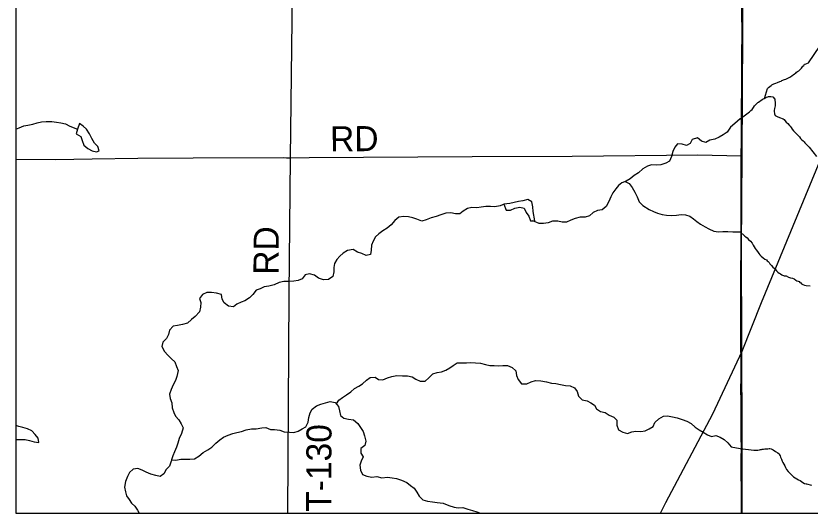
# Model space of a CAD drawing. Extents: x 0 to 34, y 0 to 23.3.
# Drawn here: x 2.1 to 3.899, y 14.1 to 15.228 of the extents above; entities that cross this region are included whole.
import ezdxf

# ---------------------------------------------------------------- set-up
doc = ezdxf.new("R2010")
doc.units = 0
for name, color, linetype in [('GM_X_Corporation', 7, 'Continuous'), ('GM_X_County_Road', 7, 'Continuous'), ('GM_X_Minor_Lake', 7, 'Continuous'), ('GM_X_Minor_River', 7, 'Continuous'), ('GM_X_Rail_Line', 7, 'Continuous'), ('GM_X_Township_Road', 7, 'Continuous'), ('GM_X_Township_Road_Text', 7, 'Continuous'), ('SH_Data', 7, 'Continuous')]:
    doc.layers.add(name, color=color, linetype=linetype)

msp = doc.modelspace()

# ---------------------------------------------------------------- linework, layer by layer
at = {"layer": 'GM_X_Corporation'}
for points in [[(2.1, 19.138), (2.1, 14.1), (3.7443, 14.1), (3.7445, 14.2646), (3.7433, 14.7005), (3.7442, 14.9122), (3.7459, 15.1869), (3.7452, 15.4024), (3.7485, 16.4994), (3.7478, 16.9197)], [(2.1, 19.138), (2.1, 14.1), (3.7443, 14.1), (3.7445, 14.2646), (3.7433, 14.7005), (3.7442, 14.9122), (3.7459, 15.1869), (3.7452, 15.4024), (3.7485, 16.4994), (3.7478, 16.9197)], [(3.7478, 16.9197), (3.7485, 16.4994), (3.7452, 15.4024), (3.7459, 15.1869), (3.7442, 14.9122), (3.7433, 14.7005), (3.7445, 14.2646), (3.7443, 14.1), (8.9, 14.1)], [(3.7478, 16.9197), (3.7485, 16.4994), (3.7452, 15.4024), (3.7459, 15.1869), (3.7442, 14.9122), (3.7433, 14.7005), (3.7445, 14.2646), (3.7443, 14.1), (8.5831, 14.1)], [(3.7478, 16.9197), (3.7485, 16.4994), (3.7452, 15.4024), (3.7459, 15.1869), (3.7442, 14.9122), (3.7433, 14.7005), (3.7445, 14.2646), (3.7443, 14.1), (8.9, 14.1)]]:
    msp.add_lwpolyline(points, dxfattribs=at)
at = {"layer": 'GM_X_County_Road'}
for points in [[(3.7438, 14.9959), (3.7439, 15.0142), (3.7441, 15.032), (3.7443, 15.0493), (3.7444, 15.0623), (3.7446, 15.1098), (3.7449, 15.1577), (3.745, 15.1691), (3.7449, 15.2553), (3.7451, 15.2734), (3.7454, 15.3313), (3.7451, 15.363), (3.7452, 15.4001)], [(3.7433, 14.9101), (3.7435, 14.9447), (3.7436, 14.958), (3.7438, 14.9888), (3.7438, 14.9959)], [(3.7435, 14.1), (3.7436, 14.1207), (3.7433, 14.2233), (3.7435, 14.2481), (3.7433, 14.2731), (3.7431, 14.2971), (3.743, 14.3086), (3.7431, 14.3364), (3.743, 14.3528), (3.7426, 14.3826), (3.7427, 14.4051), (3.7426, 14.5213), (3.7423, 14.56), (3.7425, 14.5704), (3.7423, 14.5999), (3.7424, 14.6347), (3.7426, 14.6627), (3.7427, 14.6832), (3.7431, 14.7166), (3.7431, 14.7279), (3.7429, 14.7459), (3.7431, 14.7713), (3.7433, 14.8029), (3.7432, 14.8305), (3.7433, 14.8472), (3.7434, 14.8767), (3.7433, 14.9101)]]:
    msp.add_lwpolyline(points, dxfattribs=at)
at = {"layer": 'GM_X_Minor_Lake'}
for points in [[(2.2399, 14.9704), (2.2369, 14.9597), (2.2469, 14.9538), (2.2504, 14.9447), (2.2536, 14.9341), (2.2628, 14.927), (2.2731, 14.9218), (2.2828, 14.9194)], [(2.2399, 14.9704), (2.2369, 14.9597), (2.2469, 14.9538), (2.2504, 14.9447), (2.2536, 14.9341), (2.2628, 14.927), (2.2731, 14.9218), (2.283, 14.9193)], [(2.2828, 14.9194), (2.2887, 14.9217), (2.2855, 14.9311), (2.2782, 14.9386), (2.272, 14.9492), (2.2669, 14.9597), (2.26, 14.9703), (2.2523, 14.9778), (2.2442, 14.9834), (2.2399, 14.9704)], [(3.2754, 14.7626), (3.2715, 14.7839), (3.2713, 14.7945), (3.2689, 14.8062), (3.2601, 14.8111), (3.2488, 14.8083), (3.2389, 14.8066), (3.2287, 14.8042), (3.2189, 14.8022), (3.2054, 14.8006)], [(3.2754, 14.7626), (3.2715, 14.7839), (3.2713, 14.7945), (3.2689, 14.8062), (3.2601, 14.8111), (3.2488, 14.8083), (3.2389, 14.8066), (3.2287, 14.8042), (3.2189, 14.8022), (3.2055, 14.8006)], [(3.2055, 14.8007), (3.2103, 14.7872), (3.2202, 14.7866), (3.23, 14.7913), (3.2414, 14.7937), (3.2516, 14.7916), (3.2559, 14.7814), (3.2621, 14.7731), (3.2657, 14.7625), (3.2755, 14.7626)], [(3.2055, 14.8006), (3.2103, 14.7872), (3.2202, 14.7866), (3.23, 14.7913), (3.2414, 14.7937), (3.2516, 14.7916), (3.2559, 14.7814), (3.2621, 14.7731), (3.2657, 14.7625), (3.2754, 14.7626)], [(2.1305, 14.2643), (2.1416, 14.2614), (2.1518, 14.26), (2.1506, 14.2699), (2.144, 14.2785), (2.1359, 14.2864), (2.126, 14.2908), (2.1161, 14.2938), (2.1066, 14.2967), (2.1, 14.2985)], [(2.1305, 14.2643), (2.1416, 14.2614), (2.1518, 14.26), (2.1506, 14.2699), (2.144, 14.2785), (2.1359, 14.2864), (2.126, 14.2908), (2.1161, 14.2938), (2.1066, 14.2967), (2.1, 14.2985)], [(2.1, 14.2672), (2.1092, 14.2667), (2.121, 14.2668), (2.1305, 14.2643)], [(2.1, 14.2672), (2.1092, 14.2667), (2.121, 14.2668), (2.1305, 14.2643)]]:
    msp.add_lwpolyline(points, dxfattribs=at)
at = {"layer": 'GM_X_Minor_River'}
for points in [[(3.8957, 15.1211), (3.9209, 15.1591)], [(3.7958, 15.0404), (3.8024, 15.0629), (3.8047, 15.0648), (3.8107, 15.0698), (3.8126, 15.071), (3.8171, 15.0733), (3.8212, 15.0749), (3.8254, 15.0765), (3.8307, 15.0785), (3.8333, 15.0797), (3.8352, 15.0808), (3.8371, 15.0816), (3.839, 15.0824), (3.8413, 15.0832), (3.8439, 15.0844), (3.8469, 15.0859), (3.8499, 15.0871), (3.853, 15.0887), (3.8548, 15.0895), (3.8582, 15.0922), (3.8609, 15.0937), (3.8639, 15.0961), (3.8665, 15.098), (3.8687, 15.0996), (3.871, 15.1015), (3.8736, 15.103), (3.877, 15.1061), (3.8796, 15.1088), (3.8815, 15.1115), (3.8826, 15.1134), (3.8852, 15.1154), (3.8867, 15.1177), (3.8878, 15.1181), (3.8957, 15.1211)], [(3.7409, 14.9944), (3.7622, 15.0102), (3.7652, 15.0133), (3.7678, 15.0152), (3.7693, 15.0172), (3.7712, 15.0198), (3.7734, 15.0233), (3.7753, 15.0256), (3.7782, 15.0291), (3.7805, 15.031), (3.7824, 15.0322), (3.785, 15.0341), (3.7873, 15.036), (3.7903, 15.0376), (3.7929, 15.0392), (3.7952, 15.04), (3.7986, 15.0423), (3.8004, 15.0434), (3.8031, 15.0442), (3.805, 15.0447), (3.8103, 15.0444), (3.8145, 15.044), (3.8191, 15.0388), (3.8195, 15.0361), (3.82, 15.0312), (3.8197, 15.027), (3.8197, 15.0232), (3.8194, 15.0205), (3.8187, 15.0175), (3.818, 15.0133), (3.818, 15.0103), (3.8184, 15.0072), (3.8188, 15.0053), (3.82, 15.0019), (3.8261, 14.999), (3.8323, 14.9964), (3.8357, 14.9949), (3.838, 14.9938), (3.8403, 14.9923), (3.8418, 14.9905), (3.8446, 14.9863), (3.8488, 14.9833), (3.8515, 14.98), (3.8542, 14.9773), (3.8565, 14.9743), (3.8588, 14.971), (3.8615, 14.9672), (3.865, 14.9634), (3.8685, 14.9601), (3.8712, 14.9574), (3.8731, 14.9556), (3.875, 14.9529), (3.8778, 14.9496), (3.8805, 14.9466), (3.8832, 14.9439), (3.8855, 14.9421), (3.8874, 14.9394), (3.897, 14.9301)], [(2.1, 14.971), (2.1077, 14.974), (2.1179, 14.978), (2.1274, 14.9796), (2.1383, 14.982), (2.1482, 14.9848), (2.158, 14.9872), (2.1683, 14.9877), (2.1812, 14.9883), (2.1918, 14.9865), (2.2017, 14.9851), (2.2127, 14.9826), (2.2223, 14.9778), (2.2399, 14.9704)], [(3.7409, 14.9944), (3.7284, 14.9838), (3.719, 14.9754), (3.7112, 14.9642), (3.7025, 14.9577), (3.6935, 14.9522), (3.6837, 14.9483), (3.6719, 14.9455), (3.6633, 14.9401), (3.653, 14.9434), (3.6438, 14.9512), (3.6324, 14.9469), (3.6272, 14.9385), (3.6189, 14.9338), (3.609, 14.9367), (3.5988, 14.9377), (3.5924, 14.9297), (3.588, 14.9197), (3.5851, 14.9087), (3.5803, 14.8984), (3.572, 14.8933), (3.5614, 14.8898), (3.5515, 14.8889), (3.5397, 14.8899), (3.5307, 14.8867), (3.5201, 14.8805), (3.5103, 14.872), (3.5006, 14.8654), (3.4915, 14.8577), (3.4825, 14.853), (3.473, 14.8491), (3.4655, 14.8429), (3.4588, 14.8356), (3.4521, 14.8264), (3.448, 14.8173), (3.4436, 14.8066), (3.4373, 14.7955), (3.4282, 14.7881), (3.4172, 14.7865), (3.4078, 14.7814), (3.3995, 14.7745), (3.3893, 14.7709), (3.3783, 14.7712), (3.367, 14.7684), (3.3575, 14.7644), (3.347, 14.7594), (3.3375, 14.7596), (3.3279, 14.7622), (3.3158, 14.762), (3.3056, 14.7585), (3.2954, 14.7568), (3.2855, 14.7567), (3.2707, 14.7626)], [(3.897, 14.93), (3.9135, 14.9086)], [(3.4805, 14.8522), (3.489, 14.8478), (3.4963, 14.8384), (3.5022, 14.8275), (3.5072, 14.8169), (3.5123, 14.8059), (3.52, 14.7973), (3.5349, 14.7888), (3.5448, 14.7836), (3.5536, 14.7799), (3.5639, 14.777), (3.5742, 14.7756), (3.5848, 14.775), (3.5962, 14.7759), (3.6072, 14.7768), (3.6167, 14.7765), (3.627, 14.7736), (3.6347, 14.7676), (3.6427, 14.7609), (3.6511, 14.7553), (3.6611, 14.7493), (3.6695, 14.7445), (3.6809, 14.7393), (3.692, 14.738), (3.7015, 14.7385), (3.7128, 14.7386), (3.7239, 14.738), (3.741, 14.7376)], [(3.206, 14.8009), (3.1969, 14.7969), (3.1852, 14.7945), (3.1753, 14.7955), (3.1643, 14.7954), (3.1537, 14.7937), (3.1442, 14.7925), (3.1332, 14.7931), (3.1233, 14.7911), (3.1135, 14.7849), (3.1056, 14.7783), (3.0961, 14.7786), (3.0855, 14.7807), (3.0737, 14.7798), (3.0624, 14.7762), (3.0522, 14.7723), (3.0404, 14.7695), (3.0291, 14.7648), (3.0193, 14.7624), (3.0086, 14.7664), (2.999, 14.7697), (2.9891, 14.7715), (2.9785, 14.7725), (2.9675, 14.7708), (2.9585, 14.7639), (2.9503, 14.7539), (2.9412, 14.7462), (2.9314, 14.74), (2.922, 14.7334), (2.9149, 14.7268), (2.9093, 14.7165), (2.9056, 14.7077), (2.905, 14.6959), (2.9036, 14.6864), (2.8934, 14.6844), (2.8839, 14.6885), (2.8739, 14.6921), (2.864, 14.6977), (2.8515, 14.6953), (2.8417, 14.6898), (2.8338, 14.6825), (2.8267, 14.6748), (2.8215, 14.6664), (2.8205, 14.6569), (2.8206, 14.647), (2.8177, 14.6363), (2.8079, 14.6297), (2.7969, 14.6292), (2.7855, 14.6329), (2.7763, 14.6392), (2.7652, 14.6425), (2.755, 14.6401), (2.7486, 14.6316), (2.7396, 14.6273), (2.7297, 14.6261), (2.7176, 14.6252), (2.7073, 14.625), (2.6964, 14.623), (2.6854, 14.6179), (2.6729, 14.6147), (2.6627, 14.6131), (2.6536, 14.6088), (2.6446, 14.6052), (2.6371, 14.596), (2.6292, 14.5879), (2.619, 14.5813), (2.61, 14.5786), (2.6009, 14.5735), (2.593, 14.5681), (2.5816, 14.5691), (2.572, 14.5766), (2.5674, 14.5849), (2.5661, 14.5955), (2.5547, 14.5984), (2.5432, 14.6001), (2.5326, 14.6), (2.5228, 14.5961), (2.5161, 14.5869), (2.5189, 14.5774), (2.5182, 14.5667), (2.5161, 14.5561), (2.5059, 14.5461), (2.4977, 14.5391), (2.4887, 14.531), (2.4777, 14.5275), (2.4663, 14.5258), (2.4561, 14.5238), (2.4482, 14.5146), (2.4457, 14.5047), (2.4409, 14.4959), (2.4326, 14.4874), (2.4309, 14.4775), (2.4367, 14.4662), (2.444, 14.4583), (2.4529, 14.4497), (2.4598, 14.4429), (2.4641, 14.4327), (2.468, 14.4233), (2.4647, 14.4099), (2.4618, 14.4004), (2.4566, 14.3908)], [(3.7408, 14.7378), (3.7515, 14.7277), (3.7534, 14.7262), (3.7565, 14.7239), (3.7596, 14.7206), (3.7638, 14.7164), (3.7677, 14.7119), (3.7704, 14.7074), (3.7727, 14.7037), (3.775, 14.6999), (3.777, 14.6969), (3.7797, 14.6931), (3.7816, 14.6909), (3.7832, 14.6886), (3.7851, 14.686), (3.7886, 14.6826), (3.7932, 14.6789), (3.797, 14.6759), (3.8001, 14.674), (3.802, 14.6722), (3.8043, 14.6703), (3.8063, 14.668), (3.8082, 14.665), (3.8117, 14.6613), (3.8151, 14.6579), (3.8178, 14.6553), (3.8205, 14.6527), (3.8232, 14.6493), (3.8259, 14.6467), (3.829, 14.6444), (3.8321, 14.6426), (3.8352, 14.6403), (3.8401, 14.6381), (3.8432, 14.6378), (3.8451, 14.6378), (3.85, 14.6352), (3.855, 14.6334), (3.8592, 14.6327), (3.8634, 14.6309), (3.8665, 14.6286), (3.8691, 14.6268), (3.8722, 14.6257), (3.8741, 14.6249), (3.876, 14.6231), (3.878, 14.622), (3.8799, 14.6201), (3.8826, 14.6186), (3.8868, 14.6171), (3.8906, 14.6164), (3.8992, 14.6157)], [(2.8266, 14.3475), (2.8318, 14.3558), (2.8401, 14.3619), (2.8487, 14.3681), (2.8585, 14.3747), (2.8671, 14.3828), (2.8766, 14.3875), (2.8852, 14.3933), (2.8943, 14.4014), (2.9029, 14.4076), (2.9139, 14.4085), (2.9216, 14.4029), (2.9314, 14.4026), (2.9417, 14.4066), (2.9519, 14.4101), (2.9632, 14.4118), (2.9761, 14.4116), (2.9872, 14.4113), (2.9978, 14.4088), (3.0062, 14.4036), (3.0158, 14.3992), (3.0272, 14.3993), (3.0354, 14.407), (3.0444, 14.4159), (3.0543, 14.419), (3.0641, 14.4203), (3.0743, 14.4242), (3.083, 14.4293), (3.0905, 14.4351), (3.0996, 14.4409), (3.109, 14.441), (3.1208, 14.4408), (3.1307, 14.4413), (3.1413, 14.441), (3.1527, 14.44), (3.1638, 14.4368), (3.1737, 14.435), (3.1835, 14.4347), (3.1938, 14.4337), (3.2033, 14.4346), (3.2139, 14.4351), (3.2246, 14.4299), (3.2323, 14.4224), (3.2343, 14.4118), (3.2375, 14.4028), (3.2452, 14.3934), (3.2573, 14.3931), (3.2675, 14.3978), (3.2774, 14.401), (3.2891, 14.3996), (3.3021, 14.3975), (3.3131, 14.395), (3.323, 14.3936), (3.334, 14.3918), (3.3451, 14.3897), (3.3557, 14.3887), (3.3653, 14.3839), (3.3718, 14.376), (3.3742, 14.365), (3.3831, 14.3571), (3.3941, 14.3546), (3.4025, 14.3502), (3.4106, 14.3446), (3.4156, 14.3363), (3.424, 14.3307), (3.4347, 14.3282), (3.4439, 14.3222), (3.4542, 14.3178), (3.4611, 14.3107), (3.4616, 14.2996), (3.4652, 14.2891), (3.4747, 14.2835), (3.4854, 14.2806), (3.4952, 14.2841), (3.5047, 14.2858), (3.5161, 14.2848), (3.5256, 14.2868), (3.5346, 14.2911), (3.544, 14.2965), (3.5473, 14.3057), (3.5567, 14.3138), (3.5669, 14.3196), (3.5764, 14.3209), (3.5878, 14.3187), (3.5981, 14.3162), (3.6091, 14.3126), (3.6198, 14.3085), (3.6294, 14.3029), (3.6386, 14.2951), (3.6478, 14.2887), (3.657, 14.2832), (3.6669, 14.2776), (3.6761, 14.2735), (3.6855, 14.2759), (3.6955, 14.2723), (3.7043, 14.267), (3.7127, 14.2596), (3.7204, 14.2505), (3.7407, 14.2466)], [(2.4566, 14.3908), (2.4514, 14.3805), (2.4478, 14.3694), (2.4498, 14.3596), (2.4533, 14.3498), (2.4538, 14.3387), (2.4578, 14.3282), (2.4617, 14.3195), (2.469, 14.3116), (2.4744, 14.3025), (2.4791, 14.2935), (2.4754, 14.2805), (2.4699, 14.269), (2.4666, 14.2587), (2.4641, 14.2492), (2.4593, 14.2389), (2.4556, 14.2301), (2.4526, 14.221)], [(2.4526, 14.221), (2.4621, 14.2199), (2.4735, 14.222), (2.4841, 14.2225), (2.4944, 14.2223), (2.5043, 14.2231), (2.5148, 14.2294), (2.5246, 14.2375), (2.5348, 14.2437), (2.5442, 14.2499), (2.5528, 14.2583), (2.5622, 14.2664), (2.5705, 14.2719), (2.581, 14.2769), (2.5912, 14.2809), (2.6007, 14.2829), (2.6109, 14.2849), (2.6219, 14.2892), (2.6336, 14.2909), (2.6447, 14.291), (2.6568, 14.2935), (2.6663, 14.2944), (2.6766, 14.2899), (2.6861, 14.2893), (2.6978, 14.2883), (2.7081, 14.2843), (2.7195, 14.2833), (2.7298, 14.2826), (2.7393, 14.2858), (2.7483, 14.2912), (2.757, 14.2955), (2.7625, 14.3059), (2.7639, 14.3165), (2.7668, 14.3272), (2.7713, 14.3356), (2.7807, 14.3429), (2.7909, 14.3473), (2.8011, 14.3497), (2.8121, 14.3528), (2.8235, 14.3511), (2.8312, 14.3421), (2.8328, 14.3318), (2.8353, 14.3212), (2.8429, 14.3156), (2.8532, 14.3127), (2.8646, 14.3114), (2.875, 14.3031), (2.8808, 14.2945), (2.887, 14.2847), (2.8901, 14.2756), (2.8925, 14.2635), (2.8908, 14.2536), (2.8817, 14.2466), (2.8811, 14.2363), (2.8869, 14.2277), (2.8825, 14.2181), (2.8792, 14.2086), (2.8805, 14.1972), (2.8851, 14.1874), (2.8954, 14.1837), (2.9065, 14.1816), (2.9175, 14.1832), (2.9289, 14.18), (2.9418, 14.1813), (2.9524, 14.1803), (2.9619, 14.1785), (2.9734, 14.1748), (2.9856, 14.1693), (2.994, 14.1626), (3.0025, 14.1562), (3.0083, 14.1476), (3.0133, 14.1381), (3.0218, 14.1303), (3.0328, 14.1274), (3.0435, 14.1256), (3.0545, 14.1242), (3.0682, 14.1225), (3.0808, 14.1173), (3.0926, 14.1133), (3.1021, 14.1119), (3.1123, 14.1128), (3.1238, 14.1092), (3.1345, 14.1059), (3.1444, 14.1026), (3.1526, 14.1)], [(3.7407, 14.2466), (3.7714, 14.2426), (3.7767, 14.2427), (3.7809, 14.2431), (3.7847, 14.2436), (3.7866, 14.244), (3.7889, 14.2444), (3.7908, 14.2448), (3.7938, 14.2452), (3.7968, 14.2456), (3.8002, 14.2461), (3.8037, 14.2461), (3.8063, 14.2462), (3.8082, 14.2462), (3.8113, 14.2459), (3.8155, 14.2433), (3.8208, 14.2399), (3.8262, 14.2366), (3.8289, 14.2347), (3.8297, 14.2324), (3.8312, 14.2298), (3.8324, 14.2268), (3.8336, 14.2241), (3.8344, 14.2223), (3.836, 14.2181), (3.8375, 14.2151), (3.8395, 14.2113), (3.8418, 14.2075), (3.8438, 14.2034), (3.8461, 14.1992), (3.8496, 14.1947), (3.8523, 14.1917), (3.855, 14.1891), (3.8581, 14.1857), (3.8619, 14.1824), (3.8654, 14.1798), (3.8692, 14.1779), (3.873, 14.1757), (3.8769, 14.1738), (3.8799, 14.172), (3.883, 14.1697), (3.8864, 14.1675), (3.8906, 14.1661), (3.8914, 14.1661), (3.9024, 14.1635)], [(2.4526, 14.221), (2.4515, 14.2175), (2.4483, 14.2068), (2.4404, 14.1991), (2.4348, 14.1892), (2.4269, 14.1834), (2.417, 14.1852), (2.406, 14.1884), (2.3949, 14.1929), (2.3857, 14.1973), (2.3766, 14.201), (2.366, 14.1993), (2.3577, 14.1924), (2.3525, 14.1832), (2.3485, 14.1714), (2.3463, 14.1592), (2.348, 14.1486), (2.3508, 14.1391), (2.3566, 14.1312), (2.3616, 14.1229), (2.3697, 14.1154), (2.3755, 14.1064), (2.3793, 14.1)]]:
    msp.add_lwpolyline(points, dxfattribs=at)
at = {"layer": 'GM_X_Rail_Line'}
for points in [[(3.7456, 14.4672), (3.7891, 14.5774), (4.0566, 15.2251), (4.5876, 16.5022), (4.7785, 16.9596)], [(3.5601, 14.1), (3.5727, 14.1239), (3.6789, 14.3252), (3.7456, 14.4672)]]:
    msp.add_lwpolyline(points, dxfattribs=at)
at = {"layer": 'GM_X_Township_Road'}
for points in [[(2.7224, 14.9059), (2.7257, 15.2178), (2.7286, 15.5095), (2.731, 15.8222), (2.7331, 15.9692), (2.7386, 16.4953)], [(3.7438, 14.9959), (3.7439, 15.0142), (3.7441, 15.032), (3.7443, 15.0493), (3.7444, 15.0623), (3.7446, 15.1098), (3.7449, 15.1577), (3.745, 15.1691), (3.7449, 15.2553), (3.7451, 15.2734), (3.7454, 15.3313), (3.7451, 15.363), (3.7452, 15.4001)], [(3.7433, 14.9101), (3.7435, 14.9447), (3.7436, 14.958), (3.7438, 14.9888), (3.7438, 14.9959)], [(2.1, 14.9029), (2.1896, 14.9021), (2.2726, 14.9037), (2.3761, 14.9047), (2.5013, 14.9057), (2.7071, 14.9061), (2.7128, 14.906)], [(2.7128, 14.906), (2.7224, 14.9059), (2.7645, 14.9061), (3.1338, 14.9086), (3.3601, 14.9097), (3.6451, 14.9121), (3.7433, 14.9101)], [(2.7162, 14.1), (2.7176, 14.3436), (2.7193, 14.5966), (2.7224, 14.9059)], [(3.7435, 14.1), (3.7436, 14.1207), (3.7433, 14.2233), (3.7435, 14.2481), (3.7433, 14.2731), (3.7431, 14.2971), (3.743, 14.3086), (3.7431, 14.3364), (3.743, 14.3528), (3.7426, 14.3826), (3.7427, 14.4051), (3.7426, 14.5213), (3.7423, 14.56), (3.7425, 14.5704), (3.7423, 14.5999), (3.7424, 14.6347), (3.7426, 14.6627), (3.7427, 14.6832), (3.7431, 14.7166), (3.7431, 14.7279), (3.7429, 14.7459), (3.7431, 14.7713), (3.7433, 14.8029), (3.7432, 14.8305), (3.7433, 14.8472), (3.7434, 14.8767), (3.7433, 14.9101)]]:
    msp.add_lwpolyline(points, dxfattribs=at)
at = {"layer": 'SH_Data'}
for p, q in [((2.1, 20.9), (2.1, 14.1)), ((2.1, 14.1), (8.9, 14.1)), ((2.1, 14.1), (2.1, 14.1))]:
    msp.add_line(p, q, dxfattribs=at)

# ---------------------------------------------------------------- texts
at = {"layer": 'GM_X_Township_Road_Text'}
for s, rotation, p in [('RD', 0.4937, (2.812, 14.9201)), ('RD', 89.5063, (2.6949, 14.6404)), ('T-130', 89.7193, (2.8142, 14.1031))]:
    msp.add_text(s, height=0.05682, rotation=rotation, dxfattribs=at).set_placement(p)

doc.saveas('drawing.dxf')
